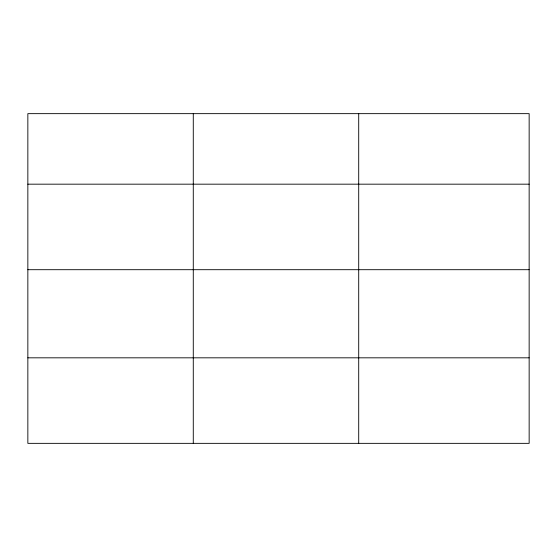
<?xml version="1.0" encoding="UTF-8"?>
<svg xmlns="http://www.w3.org/2000/svg" width="557" height="557" viewBox="0 0 557 557"><rect width="100%" height="100%" fill="white"/><g stroke="black" fill="none" stroke-linecap="round" stroke-linejoin="round"><path stroke-width="0.84" d="M529.15 269.699L529.15 113.649L27.85 113.649L27.85 443.351L529.15 443.351L529.15 269.699L27.85 269.699M27.85 184.172L529.15 184.172M27.85 357.824L529.15 357.824M358.708 113.649L358.708 443.351M193.279 113.649L193.279 443.351"/></g></svg>
